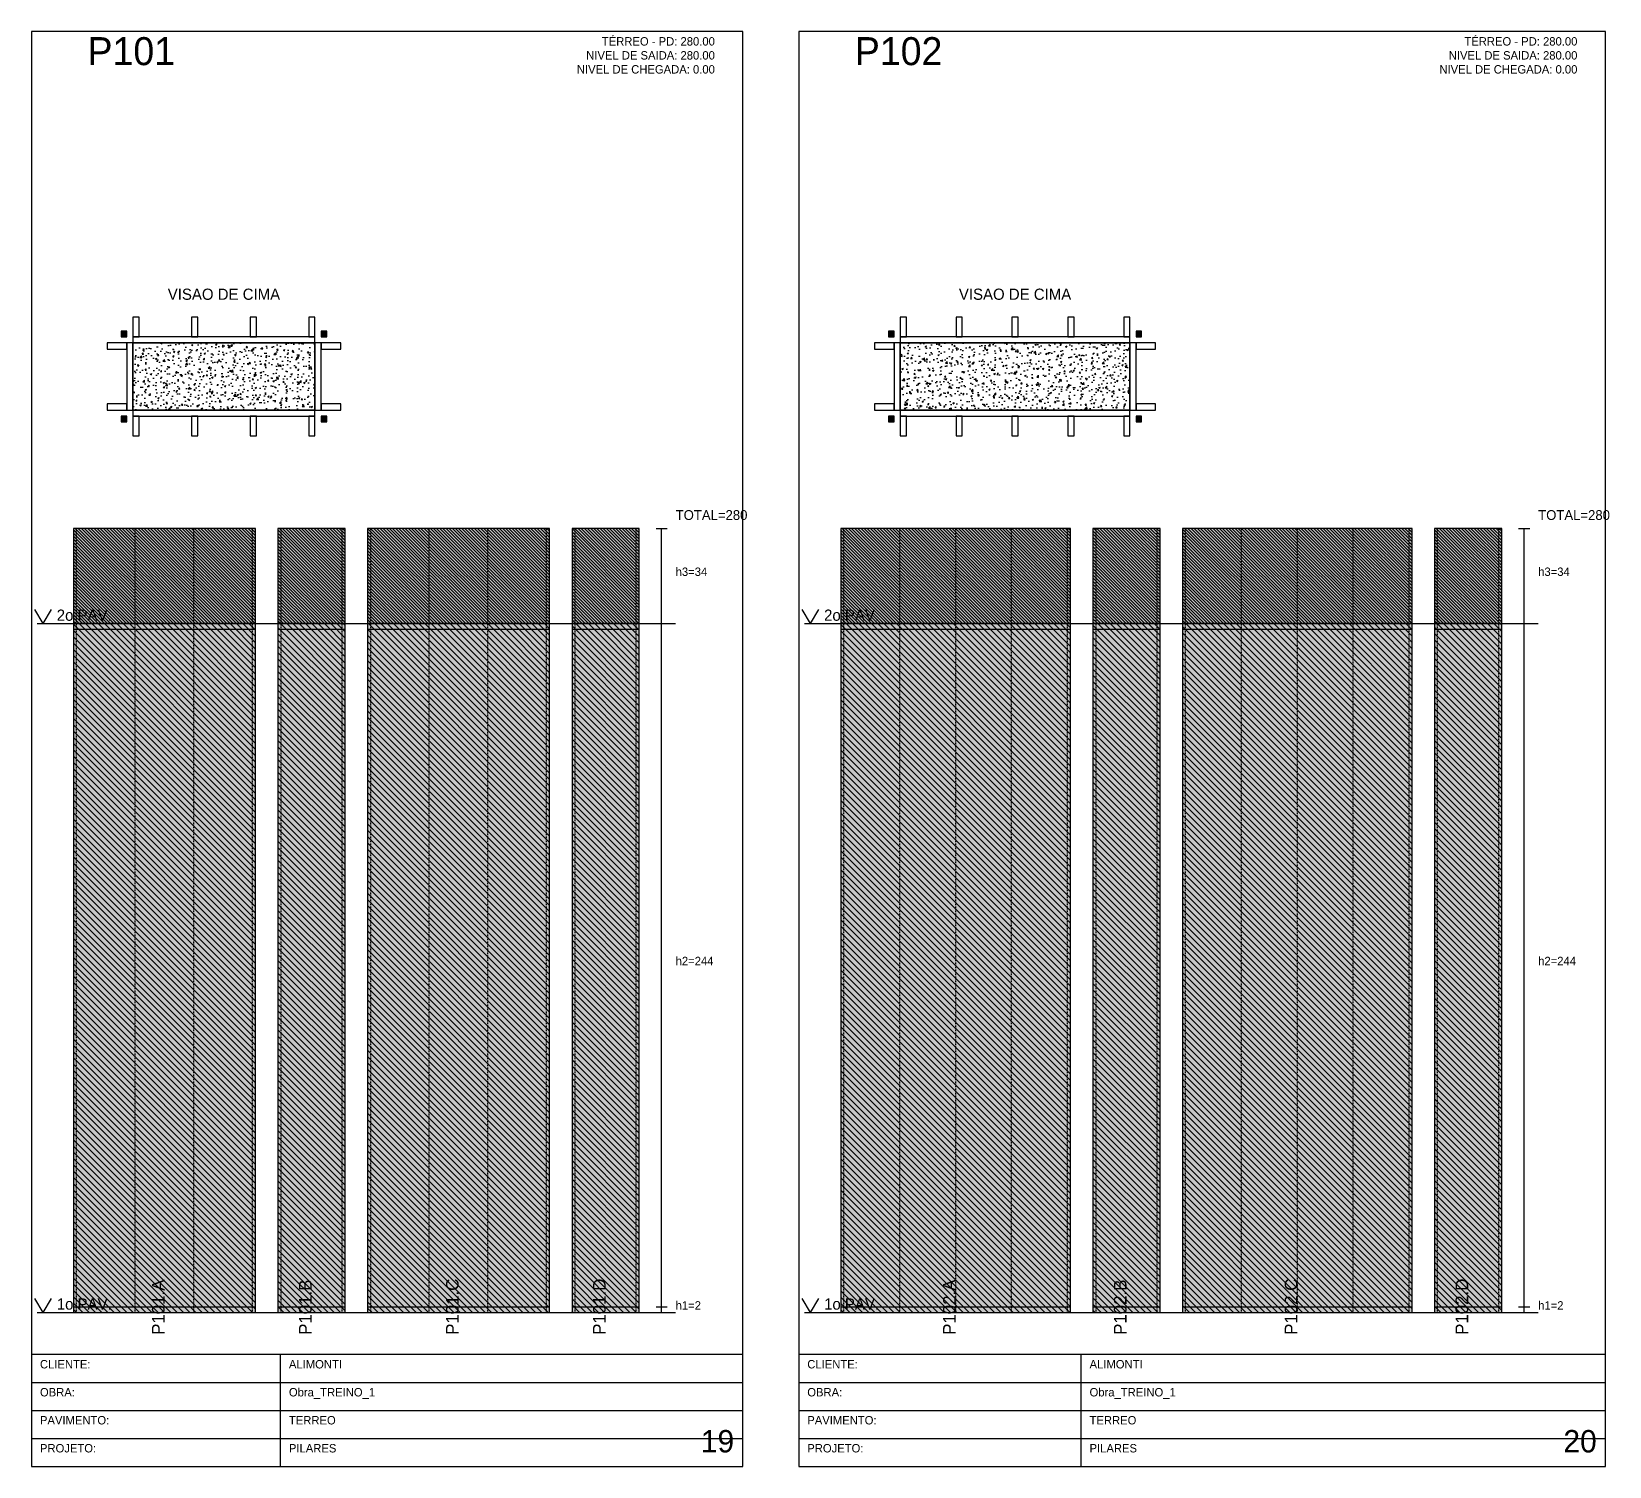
# Model space of a CAD drawing. Header units: metres. Extents: x 0 to 1466, y 0 to 2698.
# Drawn here: x 889 to 1452, y 1653 to 2166 of the extents above; entities that cross this region are included whole.
import ezdxf
from ezdxf.enums import TextEntityAlignment as Align

# ---------------------------------------------------------------- set-up
doc = ezdxf.new("R2010")
doc.units = ezdxf.units.M
doc.linetypes.add('DASHED', pattern=[0.5, 0.25, -0.25])
for name, color, linetype in [('BORDA_CELULA', 9, 'Continuous'), ('CARIMBO', 9, 'Continuous'), ('CHAPA', 1, 'Continuous'), ('CONCRETO', 4, 'Continuous'), ('COTA', 241, 'Continuous'), ('Hachura', 251, 'Continuous'), ('LABEL_ID', 3, 'Continuous'), ('Nivel', 4, 'Continuous'), ('NOMENCLATURA', 1, 'Continuous'), ('Paineis', 7, 'Continuous'), ('SARR_2.2x7', 82, 'Continuous'), ('Texto Secao', 2, 'Continuous'), ('TEXTO_GERAL', 2, 'Continuous')]:
    doc.layers.add(name, color=color, linetype=linetype)

msp = doc.modelspace()

# ---------------------------------------------------------------- hatches: boundary and pattern name
at = {"layer": 'CHAPA'}
h = msp.add_hatch(color=1, dxfattribs=at)
h.dxf.hatch_style = 1
h.paths.add_polyline_path([(921, 2056.6), (923, 2056.6), (923, 2058.6), (921, 2058.6)])
h = msp.add_hatch(color=1, dxfattribs=at)
h.dxf.hatch_style = 1
h.paths.add_polyline_path([(992.4, 2056.6), (994.4, 2056.6), (994.4, 2058.6), (992.4, 2058.6)])
h = msp.add_hatch(color=1, dxfattribs=at)
h.dxf.hatch_style = 1
h.paths.add_polyline_path([(1195, 2056.6), (1197, 2056.6), (1197, 2058.6), (1195, 2058.6)])
h = msp.add_hatch(color=1, dxfattribs=at)
h.dxf.hatch_style = 1
h.paths.add_polyline_path([(1283.4, 2056.6), (1285.4, 2056.6), (1285.4, 2058.6), (1283.4, 2058.6)])
h = msp.add_hatch(color=1, dxfattribs=at)
h.dxf.hatch_style = 1
h.paths.add_polyline_path([(921, 2026.2), (923, 2026.2), (923, 2028.2), (921, 2028.2)])
h = msp.add_hatch(color=1, dxfattribs=at)
h.dxf.hatch_style = 1
h.paths.add_polyline_path([(992.4, 2026.2), (994.4, 2026.2), (994.4, 2028.2), (992.4, 2028.2)])
h = msp.add_hatch(color=1, dxfattribs=at)
h.dxf.hatch_style = 1
h.paths.add_polyline_path([(1195, 2026.2), (1197, 2026.2), (1197, 2028.2), (1195, 2028.2)])
h = msp.add_hatch(color=1, dxfattribs=at)
h.dxf.hatch_style = 1
h.paths.add_polyline_path([(1283.4, 2026.2), (1285.4, 2026.2), (1285.4, 2028.2), (1283.4, 2028.2)])
at = {"layer": 'COTA'}
h = msp.add_hatch(dxfattribs=at)
h.set_pattern_fill('AR-CONC', scale=0.03)
h.paths.add_polyline_path([(925.2, 2030.4), (990.2, 2030.4), (990.2, 2054.4), (925.2, 2054.4)])
h = msp.add_hatch(dxfattribs=at)
h.set_pattern_fill('AR-CONC', scale=0.03)
h.paths.add_polyline_path([(1199.2, 2030.4), (1281.2, 2030.4), (1281.2, 2054.4), (1199.2, 2054.4)])
at = {"layer": 'Hachura'}
h = msp.add_hatch(color=7, dxfattribs=at)
h.dxf.hatch_style = 1
h.paths.add_polyline_path([(904, 1954.2), (969, 1954.2), (969, 1988.2), (904, 1988.2)])
h = msp.add_hatch(dxfattribs=at)
h.set_pattern_fill('ANSI31', scale=0.25, angle=270)
h.paths.add_polyline_path([(904, 1954.2), (969, 1954.2), (969, 1988.2), (904, 1988.2)])
h = msp.add_hatch(color=7, dxfattribs=at)
h.dxf.hatch_style = 1
h.paths.add_polyline_path([(977, 1954.2), (1001, 1954.2), (1001, 1988.2), (977, 1988.2)])
h = msp.add_hatch(dxfattribs=at)
h.set_pattern_fill('ANSI31', scale=0.25, angle=270)
h.paths.add_polyline_path([(977, 1954.2), (1001, 1954.2), (1001, 1988.2), (977, 1988.2)])
h = msp.add_hatch(color=7, dxfattribs=at)
h.dxf.hatch_style = 1
h.paths.add_polyline_path([(1009, 1954.2), (1074, 1954.2), (1074, 1988.2), (1009, 1988.2)])
h = msp.add_hatch(dxfattribs=at)
h.set_pattern_fill('ANSI31', scale=0.25, angle=270)
h.paths.add_polyline_path([(1009, 1954.2), (1074, 1954.2), (1074, 1988.2), (1009, 1988.2)])
h = msp.add_hatch(color=7, dxfattribs=at)
h.dxf.hatch_style = 1
h.paths.add_polyline_path([(1082, 1954.2), (1106, 1954.2), (1106, 1988.2), (1082, 1988.2)])
h = msp.add_hatch(dxfattribs=at)
h.set_pattern_fill('ANSI31', scale=0.25, angle=270)
h.paths.add_polyline_path([(1082, 1954.2), (1106, 1954.2), (1106, 1988.2), (1082, 1988.2)])
h = msp.add_hatch(color=7, dxfattribs=at)
h.dxf.hatch_style = 1
h.paths.add_polyline_path([(1178, 1954.2), (1260, 1954.2), (1260, 1988.2), (1178, 1988.2)])
h = msp.add_hatch(dxfattribs=at)
h.set_pattern_fill('ANSI31', scale=0.25, angle=270)
h.paths.add_polyline_path([(1178, 1954.2), (1260, 1954.2), (1260, 1988.2), (1178, 1988.2)])
h = msp.add_hatch(color=7, dxfattribs=at)
h.dxf.hatch_style = 1
h.paths.add_polyline_path([(1268, 1954.2), (1292, 1954.2), (1292, 1988.2), (1268, 1988.2)])
h = msp.add_hatch(dxfattribs=at)
h.set_pattern_fill('ANSI31', scale=0.25, angle=270)
h.paths.add_polyline_path([(1268, 1954.2), (1292, 1954.2), (1292, 1988.2), (1268, 1988.2)])
h = msp.add_hatch(color=7, dxfattribs=at)
h.dxf.hatch_style = 1
h.paths.add_polyline_path([(1300, 1954.2), (1382, 1954.2), (1382, 1988.2), (1300, 1988.2)])
h = msp.add_hatch(dxfattribs=at)
h.set_pattern_fill('ANSI31', scale=0.25, angle=270)
h.paths.add_polyline_path([(1300, 1954.2), (1382, 1954.2), (1382, 1988.2), (1300, 1988.2)])
h = msp.add_hatch(color=7, dxfattribs=at)
h.dxf.hatch_style = 1
h.paths.add_polyline_path([(1390, 1954.2), (1414, 1954.2), (1414, 1988.2), (1390, 1988.2)])
h = msp.add_hatch(dxfattribs=at)
h.set_pattern_fill('ANSI31', scale=0.25, angle=270)
h.paths.add_polyline_path([(1390, 1954.2), (1414, 1954.2), (1414, 1988.2), (1390, 1988.2)])
h = msp.add_hatch(color=7, dxfattribs=at)
h.dxf.hatch_style = 1
h.paths.add_polyline_path([(904, 1708.2), (969, 1708.2), (969, 1954.2), (904, 1954.2)])
h = msp.add_hatch(dxfattribs=at)
h.set_pattern_fill('ANSI31', scale=0.5, angle=270)
h.paths.add_polyline_path([(904, 1708.2), (969, 1708.2), (969, 1954.2), (904, 1954.2)])
h = msp.add_hatch(color=7, dxfattribs=at)
h.dxf.hatch_style = 1
h.paths.add_polyline_path([(977, 1708.2), (1001, 1708.2), (1001, 1954.2), (977, 1954.2)])
h = msp.add_hatch(dxfattribs=at)
h.set_pattern_fill('ANSI31', scale=0.5, angle=270)
h.paths.add_polyline_path([(977, 1708.2), (1001, 1708.2), (1001, 1954.2), (977, 1954.2)])
h = msp.add_hatch(color=7, dxfattribs=at)
h.dxf.hatch_style = 1
h.paths.add_polyline_path([(1009, 1708.2), (1074, 1708.2), (1074, 1954.2), (1009, 1954.2)])
h = msp.add_hatch(dxfattribs=at)
h.set_pattern_fill('ANSI31', scale=0.5, angle=270)
h.paths.add_polyline_path([(1009, 1708.2), (1074, 1708.2), (1074, 1954.2), (1009, 1954.2)])
h = msp.add_hatch(color=7, dxfattribs=at)
h.dxf.hatch_style = 1
h.paths.add_polyline_path([(1082, 1708.2), (1106, 1708.2), (1106, 1954.2), (1082, 1954.2)])
h = msp.add_hatch(dxfattribs=at)
h.set_pattern_fill('ANSI31', scale=0.5, angle=270)
h.paths.add_polyline_path([(1082, 1708.2), (1106, 1708.2), (1106, 1954.2), (1082, 1954.2)])
h = msp.add_hatch(color=7, dxfattribs=at)
h.dxf.hatch_style = 1
h.paths.add_polyline_path([(1178, 1708.2), (1260, 1708.2), (1260, 1954.2), (1178, 1954.2)])
h = msp.add_hatch(dxfattribs=at)
h.set_pattern_fill('ANSI31', scale=0.5, angle=270)
h.paths.add_polyline_path([(1178, 1708.2), (1260, 1708.2), (1260, 1954.2), (1178, 1954.2)])
h = msp.add_hatch(color=7, dxfattribs=at)
h.dxf.hatch_style = 1
h.paths.add_polyline_path([(1268, 1708.2), (1292, 1708.2), (1292, 1954.2), (1268, 1954.2)])
h = msp.add_hatch(dxfattribs=at)
h.set_pattern_fill('ANSI31', scale=0.5, angle=270)
h.paths.add_polyline_path([(1268, 1708.2), (1292, 1708.2), (1292, 1954.2), (1268, 1954.2)])
h = msp.add_hatch(color=7, dxfattribs=at)
h.dxf.hatch_style = 1
h.paths.add_polyline_path([(1300, 1708.2), (1382, 1708.2), (1382, 1954.2), (1300, 1954.2)])
h = msp.add_hatch(dxfattribs=at)
h.set_pattern_fill('ANSI31', scale=0.5, angle=270)
h.paths.add_polyline_path([(1300, 1708.2), (1382, 1708.2), (1382, 1954.2), (1300, 1954.2)])
h = msp.add_hatch(color=7, dxfattribs=at)
h.dxf.hatch_style = 1
h.paths.add_polyline_path([(1390, 1708.2), (1414, 1708.2), (1414, 1954.2), (1390, 1954.2)])
h = msp.add_hatch(dxfattribs=at)
h.set_pattern_fill('ANSI31', scale=0.5, angle=270)
h.paths.add_polyline_path([(1390, 1708.2), (1414, 1708.2), (1414, 1954.2), (1390, 1954.2)])

# ---------------------------------------------------------------- linework, layer by layer
at = {"layer": 'BORDA_CELULA', "color": 9}
for points in [[(889, 1653.2), (1143, 1653.2), (1143, 2165.6), (889, 2165.6)], [(1163, 1653.2), (1451, 1653.2), (1451, 2165.6), (1163, 2165.6)]]:
    msp.add_lwpolyline(points, close=True, dxfattribs=at)
at = {"layer": 'CARIMBO', "color": 40}
for p, q in [((977.9, 1653.2), (977.9, 1693.2)), ((1263.8, 1653.2), (1263.8, 1693.2)), ((889, 1683.2), (1143, 1683.2)), ((1163, 1683.2), (1451, 1683.2)), ((889, 1673.2), (1143, 1673.2)), ((1163, 1673.2), (1451, 1673.2)), ((889, 1663.2), (1143, 1663.2)), ((1163, 1663.2), (1451, 1663.2))]:
    msp.add_line(p, q, dxfattribs=at)
for points in [[(889, 1653.2), (1143, 1653.2), (1143, 1693.2), (889, 1693.2)], [(1163, 1653.2), (1451, 1653.2), (1451, 1693.2), (1163, 1693.2)]]:
    msp.add_lwpolyline(points, close=True, dxfattribs=at)
at = {"layer": 'CHAPA', "color": 1}
for points in [[(921, 2056.6), (923, 2056.6), (923, 2058.6), (921, 2058.6)], [(992.4, 2056.6), (994.4, 2056.6), (994.4, 2058.6), (992.4, 2058.6)], [(1195, 2056.6), (1197, 2056.6), (1197, 2058.6), (1195, 2058.6)], [(1283.4, 2056.6), (1285.4, 2056.6), (1285.4, 2058.6), (1283.4, 2058.6)], [(921, 2026.2), (923, 2026.2), (923, 2028.2), (921, 2028.2)], [(992.4, 2026.2), (994.4, 2026.2), (994.4, 2028.2), (992.4, 2028.2)], [(1195, 2026.2), (1197, 2026.2), (1197, 2028.2), (1195, 2028.2)], [(1283.4, 2026.2), (1285.4, 2026.2), (1285.4, 2028.2), (1283.4, 2028.2)]]:
    msp.add_lwpolyline(points, close=True, dxfattribs=at)
at = {"layer": 'CONCRETO', "color": 4}
for points in [[(925.2, 2030.4), (990.2, 2030.4), (990.2, 2054.4), (925.2, 2054.4)], [(1199.2, 2030.4), (1281.2, 2030.4), (1281.2, 2054.4), (1199.2, 2054.4)]]:
    msp.add_lwpolyline(points, close=True, dxfattribs=at)
at = {"layer": 'COTA', "color": 8}
for p, q in [((1112, 1988.2), (1116, 1988.2)), ((1114, 1708.2), (1114, 1988.2)), ((1420, 1988.2), (1424, 1988.2)), ((1422, 1708.2), (1422, 1988.2)), ((1112, 1954.2), (1116, 1954.2)), ((1112, 1954.2), (1116, 1954.2)), ((1420, 1954.2), (1424, 1954.2)), ((1420, 1954.2), (1424, 1954.2)), ((1112, 1710.2), (1116, 1710.2)), ((1112, 1710.2), (1116, 1710.2)), ((1112, 1708.2), (1116, 1708.2)), ((1420, 1710.2), (1424, 1710.2)), ((1420, 1710.2), (1424, 1710.2)), ((1420, 1708.2), (1424, 1708.2))]:
    msp.add_line(p, q, dxfattribs=at)
at = {"layer": 'Nivel', "color": 4}
for p, q in [((890, 1959.2), (893, 1954.2)), ((896, 1959.2), (893, 1954.2)), ((1164, 1959.2), (1167, 1954.2)), ((1170, 1959.2), (1167, 1954.2)), ((891, 1954.2), (1119, 1954.2)), ((1165, 1954.2), (1427, 1954.2)), ((890, 1713.2), (893, 1708.2)), ((896, 1713.2), (893, 1708.2)), ((1164, 1713.2), (1167, 1708.2)), ((1170, 1713.2), (1167, 1708.2)), ((891, 1708.2), (1119, 1708.2)), ((1165, 1708.2), (1427, 1708.2))]:
    msp.add_line(p, q, dxfattribs=at)
at = {"layer": 'Paineis', "color": 7}
for p, q in [((904, 1952.2), (969, 1952.2)), ((977, 1952.2), (1001, 1952.2)), ((1009, 1952.2), (1074, 1952.2)), ((1082, 1952.2), (1106, 1952.2)), ((1178, 1952.2), (1260, 1952.2)), ((1268, 1952.2), (1292, 1952.2)), ((1300, 1952.2), (1382, 1952.2)), ((1390, 1952.2), (1414, 1952.2)), ((904, 1710.2), (969, 1710.2)), ((977, 1710.2), (1001, 1710.2)), ((1009, 1710.2), (1074, 1710.2)), ((1082, 1710.2), (1106, 1710.2)), ((1178, 1710.2), (1260, 1710.2)), ((1268, 1710.2), (1292, 1710.2)), ((1300, 1710.2), (1382, 1710.2)), ((1390, 1710.2), (1414, 1710.2))]:
    msp.add_line(p, q, dxfattribs=at)
for points in [[(925.2, 2054.4), (990.2, 2054.4), (990.2, 2056.6), (925.2, 2056.6)], [(1199.2, 2054.4), (1281.2, 2054.4), (1281.2, 2056.6), (1199.2, 2056.6)], [(923, 2030.4), (925.2, 2030.4), (925.2, 2054.4), (923, 2054.4)], [(990.2, 2030.4), (992.4, 2030.4), (992.4, 2054.4), (990.2, 2054.4)], [(1197, 2030.4), (1199.2, 2030.4), (1199.2, 2054.4), (1197, 2054.4)], [(1281.2, 2030.4), (1283.4, 2030.4), (1283.4, 2054.4), (1281.2, 2054.4)], [(925.2, 2028.2), (990.2, 2028.2), (990.2, 2030.4), (925.2, 2030.4)], [(1199.2, 2028.2), (1281.2, 2028.2), (1281.2, 2030.4), (1199.2, 2030.4)], [(904, 1954.2), (969, 1954.2), (969, 1988.2), (904, 1988.2)], [(977, 1954.2), (1001, 1954.2), (1001, 1988.2), (977, 1988.2)], [(1009, 1954.2), (1074, 1954.2), (1074, 1988.2), (1009, 1988.2)], [(1082, 1954.2), (1106, 1954.2), (1106, 1988.2), (1082, 1988.2)], [(1178, 1954.2), (1260, 1954.2), (1260, 1988.2), (1178, 1988.2)], [(1268, 1954.2), (1292, 1954.2), (1292, 1988.2), (1268, 1988.2)], [(1300, 1954.2), (1382, 1954.2), (1382, 1988.2), (1300, 1988.2)], [(1390, 1954.2), (1414, 1954.2), (1414, 1988.2), (1390, 1988.2)], [(904, 1708.2), (969, 1708.2), (969, 1954.2), (904, 1954.2)], [(977, 1708.2), (1001, 1708.2), (1001, 1954.2), (977, 1954.2)], [(1009, 1708.2), (1074, 1708.2), (1074, 1954.2), (1009, 1954.2)], [(1082, 1708.2), (1106, 1708.2), (1106, 1954.2), (1082, 1954.2)], [(1178, 1708.2), (1260, 1708.2), (1260, 1954.2), (1178, 1954.2)], [(1268, 1708.2), (1292, 1708.2), (1292, 1954.2), (1268, 1954.2)], [(1300, 1708.2), (1382, 1708.2), (1382, 1954.2), (1300, 1954.2)], [(1390, 1708.2), (1414, 1708.2), (1414, 1954.2), (1390, 1954.2)]]:
    msp.add_lwpolyline(points, close=True, dxfattribs=at)
at = {"layer": 'SARR_2.2x7', "color": 82, "linetype": 'DASHED'}
for p, q in [((905.1, 1708.2), (905.1, 1988.2)), ((926.03, 1708.2), (926.03, 1988.2)), ((946.97, 1708.2), (946.97, 1988.2)), ((967.9, 1708.2), (967.9, 1988.2)), ((978.1, 1708.2), (978.1, 1988.2)), ((999.9, 1708.2), (999.9, 1988.2)), ((1010.1, 1708.2), (1010.1, 1988.2)), ((1031.03, 1708.2), (1031.03, 1988.2)), ((1051.97, 1708.2), (1051.97, 1988.2)), ((1072.9, 1708.2), (1072.9, 1988.2)), ((1083.1, 1708.2), (1083.1, 1988.2)), ((1104.9, 1708.2), (1104.9, 1988.2)), ((1179.1, 1708.2), (1179.1, 1988.2)), ((1199.05, 1708.2), (1199.05, 1988.2)), ((1219, 1708.2), (1219, 1988.2)), ((1238.95, 1708.2), (1238.95, 1988.2)), ((1258.9, 1708.2), (1258.9, 1988.2)), ((1269.1, 1708.2), (1269.1, 1988.2)), ((1290.9, 1708.2), (1290.9, 1988.2)), ((1301.1, 1708.2), (1301.1, 1988.2)), ((1321.05, 1708.2), (1321.05, 1988.2)), ((1341, 1708.2), (1341, 1988.2)), ((1360.95, 1708.2), (1360.95, 1988.2)), ((1380.9, 1708.2), (1380.9, 1988.2)), ((1391.1, 1708.2), (1391.1, 1988.2)), ((1412.9, 1708.2), (1412.9, 1988.2))]:
    msp.add_line(p, q, dxfattribs=at)
at = {"layer": 'SARR_2.2x7', "color": 82}
for points in [[(925.2, 2056.6), (927.4, 2056.6), (927.4, 2063.6), (925.2, 2063.6)], [(946.13, 2056.6), (948.33, 2056.6), (948.33, 2063.6), (946.13, 2063.6)], [(967.07, 2056.6), (969.27, 2056.6), (969.27, 2063.6), (967.07, 2063.6)], [(988, 2056.6), (990.2, 2056.6), (990.2, 2063.6), (988, 2063.6)], [(1199.2, 2056.6), (1201.4, 2056.6), (1201.4, 2063.6), (1199.2, 2063.6)], [(1219.15, 2056.6), (1221.35, 2056.6), (1221.35, 2063.6), (1219.15, 2063.6)], [(1239.1, 2056.6), (1241.3, 2056.6), (1241.3, 2063.6), (1239.1, 2063.6)], [(1259.05, 2056.6), (1261.25, 2056.6), (1261.25, 2063.6), (1259.05, 2063.6)], [(1279, 2056.6), (1281.2, 2056.6), (1281.2, 2063.6), (1279, 2063.6)], [(916, 2052.2), (923, 2052.2), (923, 2054.4), (916, 2054.4)], [(992.4, 2052.2), (999.4, 2052.2), (999.4, 2054.4), (992.4, 2054.4)], [(1190, 2052.2), (1197, 2052.2), (1197, 2054.4), (1190, 2054.4)], [(1283.4, 2052.2), (1290.4, 2052.2), (1290.4, 2054.4), (1283.4, 2054.4)], [(916, 2030.4), (923, 2030.4), (923, 2032.6), (916, 2032.6)], [(992.4, 2030.4), (999.4, 2030.4), (999.4, 2032.6), (992.4, 2032.6)], [(1190, 2030.4), (1197, 2030.4), (1197, 2032.6), (1190, 2032.6)], [(1283.4, 2030.4), (1290.4, 2030.4), (1290.4, 2032.6), (1283.4, 2032.6)], [(925.2, 2021.2), (927.4, 2021.2), (927.4, 2028.2), (925.2, 2028.2)], [(946.13, 2021.2), (948.33, 2021.2), (948.33, 2028.2), (946.13, 2028.2)], [(967.07, 2021.2), (969.27, 2021.2), (969.27, 2028.2), (967.07, 2028.2)], [(988, 2021.2), (990.2, 2021.2), (990.2, 2028.2), (988, 2028.2)], [(1199.2, 2021.2), (1201.4, 2021.2), (1201.4, 2028.2), (1199.2, 2028.2)], [(1219.15, 2021.2), (1221.35, 2021.2), (1221.35, 2028.2), (1219.15, 2028.2)], [(1239.1, 2021.2), (1241.3, 2021.2), (1241.3, 2028.2), (1239.1, 2028.2)], [(1259.05, 2021.2), (1261.25, 2021.2), (1261.25, 2028.2), (1259.05, 2028.2)], [(1279, 2021.2), (1281.2, 2021.2), (1281.2, 2028.2), (1279, 2028.2)]]:
    msp.add_lwpolyline(points, close=True, dxfattribs=at)

# ---------------------------------------------------------------- texts
at = {"layer": 'CARIMBO', "color": 9}
for s, p in [('CLIENTE:', (892, 1688.2)), ('CLIENTE:', (1166, 1688.2)), ('OBRA:', (892, 1678.2)), ('OBRA:', (1166, 1678.2)), ('PAVIMENTO:', (892, 1668.2)), ('PAVIMENTO:', (1166, 1668.2)), ('PROJETO:', (892, 1658.2)), ('PROJETO:', (1166, 1658.2))]:
    msp.add_text(s, height=3, dxfattribs=at).set_placement(p)
at = {"layer": 'COTA', "color": 8}
for s, height, p in [('TOTAL=280', 3.5, (1119, 1991.2)), ('TOTAL=280', 3.5, (1427, 1991.2)), ('h3=34', 3, (1119, 1971.2)), ('h3=34', 3, (1427, 1971.2)), ('h2=244', 3, (1119, 1832.2)), ('h2=244', 3, (1427, 1832.2)), ('h1=2', 3, (1119, 1709.2)), ('h1=2', 3, (1427, 1709.2))]:
    msp.add_text(s, height=height, dxfattribs=at).set_placement(p)
at = {"layer": 'LABEL_ID', "color": 3}
for s, p in [('19', (1128, 1658.2)), ('20', (1436, 1658.2))]:
    msp.add_text(s, height=8, dxfattribs=at).set_placement(p)
at = {"layer": 'Nivel', "color": 4}
for s, p in [('2o PAV.', (898, 1955.2)), ('2o PAV.', (1172, 1955.2)), ('1o PAV.', (898, 1709.2)), ('1o PAV.', (1172, 1709.2))]:
    msp.add_text(s, height=4, dxfattribs=at).set_placement(p)
at = {"layer": 'NOMENCLATURA', "color": 1}
for s, p in [('P101', (909, 2153.6)), ('P102', (1183, 2153.6))]:
    msp.add_text(s, height=10, dxfattribs=at).set_placement(p)
at = {"layer": 'Texto Secao', "color": 2}
for p in [(957.7, 2068.6), (1240.2, 2068.6)]:
    msp.add_text('VISAO DE CIMA', height=4, dxfattribs=at).set_placement(p, align=Align.BOTTOM_CENTER)
for s, p in [('P101.A', (936.5, 1700.2)), ('P101.B', (989, 1700.2)), ('P101.C', (1041.5, 1700.2)), ('P101.D', (1094, 1700.2)), ('P102.A', (1219, 1700.2)), ('P102.B', (1280, 1700.2)), ('P102.C', (1341, 1700.2)), ('P102.D', (1402, 1700.2))]:
    msp.add_text(s, height=4.5, rotation=90, dxfattribs=at).set_placement(p)
at = {"layer": 'TEXTO_GERAL', "color": 2}
for s, p in [('TÉRREO - PD: 280.00', (1133, 2160.6)), ('TÉRREO - PD: 280.00', (1441, 2160.6)), ('NIVEL DE SAIDA: 280.00', (1133, 2155.6)), ('NIVEL DE SAIDA: 280.00', (1441, 2155.6)), ('NIVEL DE CHEGADA: 0.00', (1133, 2150.6)), ('NIVEL DE CHEGADA: 0.00', (1441, 2150.6))]:
    msp.add_text(s, height=3, dxfattribs=at).set_placement(p, align=Align.RIGHT)
for s, p in [('ALIMONTI', (980.9, 1688.2)), ('ALIMONTI', (1266.8, 1688.2)), ('Obra_TREINO_1', (980.9, 1678.2)), ('Obra_TREINO_1', (1266.8, 1678.2)), ('TERREO', (980.9, 1668.2)), ('TERREO', (1266.8, 1668.2)), ('PILARES', (980.9, 1658.2)), ('PILARES', (1266.8, 1658.2))]:
    msp.add_text(s, height=3, dxfattribs=at).set_placement(p)

doc.saveas('drawing.dxf')
